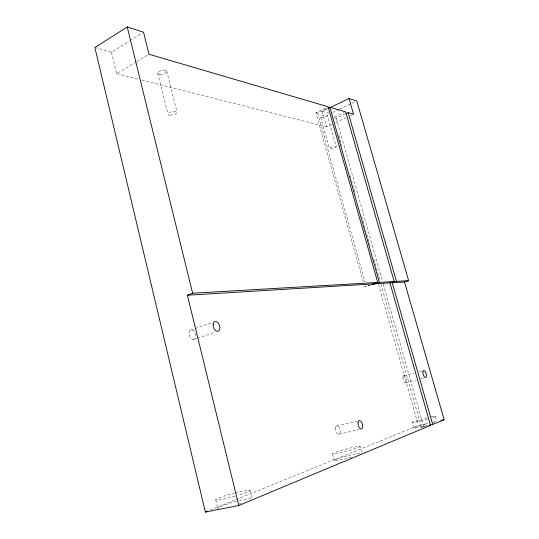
<?xml version="1.0" encoding="UTF-8"?>
<svg xmlns="http://www.w3.org/2000/svg" width="539" height="539" viewBox="0 0 539 539"><rect width="100%" height="100%" fill="white"/><g stroke="black" fill="none" stroke-linecap="round" stroke-linejoin="round"><path stroke-width="0.4" stroke-dasharray="2.69 2.02" d="M94.871 47.553L111.445 52.209L129.266 41.099M129.98 40.654L142.101 33.101M111.445 52.209L116.633 73.735L136.064 62.052M136.778 61.621L149.013 54.271M363.246 282.012L315.881 112.638L326.661 107.45M315.881 112.638L317.666 113.129L326.984 108.649M331.788 124.361L326.54 126.813L322.201 111.378L326.674 109.235M332.502 112.55L338.573 109.666M339.327 109.302L355.262 101.73M334.503 117.199L344.212 112.624M334.382 117.724L336.248 118.236L345.182 114.039M335.541 122.616L346.038 117.711M350.532 115.615L353.53 114.214M380.925 284.208L421.451 427.4L428.161 425.473M210.042 510.15L418.345 425.534L428.822 423.149M190.503 330.124L194.37 328.77M195.145 328.5L212.171 322.538M193.649 339.523A4.992 3.207 71.5 0 0 194.646 331.923A4.992 3.207 71.5 0 0 189.081 332.644A4.992 3.207 71.5 0 0 193.649 339.523L196.769 338.452M197.53 338.196L215.384 332.098M370.475 284.895L364.607 286.876L371.405 285.037M403.751 375.777L414.107 373.028M418.884 371.762L422.071 370.92M405.699 382.69L416.081 379.988M420.878 378.742L424.072 377.913M336.754 425.978L356.778 421.148M338.95 434.212L359.041 429.502M432.851 422.232L436.88 421.316M421.451 427.4L423.721 426.888M116.633 73.735L138.597 79.287M141.851 80.116L326.54 126.813M322.201 111.378L328.622 113.183M435.431 416.223L436.819 421.067M336.248 118.236L382.353 280.859M383.269 284.1L423.634 426.497M338.795 135.35L341.773 145.867M350.242 175.802L355.511 194.404M361.689 216.247L370.165 246.182M373.823 259.131L379.55 279.35M378.519 284.572L418.345 425.534M327.382 115.312A3.517 1.098 -16.5 0 1 322.403 117.67A3.517 1.098 -16.5 0 1 322.214 115.75A3.517 1.098 -16.5 0 1 327.382 115.312L336.221 146.682A3.537 0.97 -16.3 0 1 331.182 148.939A3.537 0.97 -16.3 0 1 331.054 147.228A3.537 0.97 -16.3 0 1 336.221 146.682M427.38 417.718A12.107 0.721 -14.7 0 0 412.119 422.414L413.709 428.047A12.121 0.808 -14.6 0 0 427.676 425.244M320.617 117.185L329.417 148.555M317.666 113.129L364.923 281.917M360.133 446.413A14.317 1.024 -15 0 1 339.462 452.854A14.317 1.024 -15 0 1 339.294 451.062A14.317 1.024 -15 0 1 360.133 446.413L361.75 452.416M332.469 453.771L334.254 460.528M166.679 70.973L176.987 111.957M157.698 72.974L167.939 114.019M249.86 490.146L251.922 498.487A17.848 1.718 -15.8 0 0 237.369 501.048M215.775 500.03L217.803 508.472M413.709 428.06A12.121 0.808 -14.6 0 1 427.562 423.634M433.531 422.3A12.121 0.808 -14.6 0 1 434.825 422.071M241.418 503.332A17.848 1.718 -15.8 0 1 239.249 504.012M218.827 508.641A17.848 1.718 -15.8 0 1 236.648 501.236M351.644 457.072A14.337 1.145 -15 0 1 335.09 460.737A14.337 1.145 -15 0 1 342.204 457.368A14.337 1.145 -15 0 1 360.052 453.083M431.2 416.849A12.107 0.721 -14.7 0 1 432.103 417.725M427.488 419.113A12.107 0.721 -14.7 0 1 412.119 422.414M235.361 492.828A17.821 1.536 -15.7 0 1 249.968 490.207A17.821 1.536 -15.7 0 1 237.894 495.233M234.903 496.123A17.821 1.536 -15.7 0 1 215.701 499.916A17.821 1.536 -15.7 0 1 234.64 493.023M402.943 377.111A3.591 1.59 74.3 0 0 405.274 382.683A3.591 1.59 74.3 0 0 405.941 377.906A3.591 1.59 74.3 0 0 402.943 377.111M159.827 74.274A4.635 1.893 -12.3 0 0 166.794 71.458A4.635 1.893 -12.3 0 0 160.117 70.879A4.635 1.893 -12.3 0 0 159.827 74.274M170.034 115.117A4.676 1.684 -12.7 0 0 177.082 112.388A4.676 1.684 -12.7 0 0 170.418 112.072A4.676 1.684 -12.7 0 0 170.034 115.117M335.588 427.71A4.265 2.203 76.6 0 0 338.371 434.266A4.265 2.203 76.6 0 0 339.563 428.31A4.265 2.203 76.6 0 0 335.588 427.71"/><path stroke-width="0.81" d="M371.944 284.397L377.724 282.449L328.096 106.756L149.013 54.271L143.529 32.212L127.224 26.95L94.871 47.553L205.359 512.05L238.777 505.494L430.533 425.352L389.953 282.894L187.377 295.224L238.777 505.494M327.705 108.305L329.855 107.274L345.708 111.917L394.164 281.493L389.953 282.894M328.911 108.164L349.023 98.509L356.778 101.009L408.636 280.651L404.519 282.012L392.257 282.759L432.689 424.456L429.671 425.136M345.93 113.689L348.16 112.638L353.53 114.214L349.023 98.509M432.689 424.456L444.129 419.672L404.519 282.012M205.359 512.05L207.697 511.1M187.377 295.224L192.618 293.229L377.724 282.449M373.601 284.296L379.368 282.355L394.164 281.493M392.257 282.759L396.455 281.358L408.636 280.651M440.909 420.4L444.129 419.672M429.024 425.695L430.533 425.352M348.16 112.638L396.455 281.358M329.855 107.274L379.368 282.355M127.224 26.95L192.618 293.229M422.899 371.836A3.645 1.543 74 0 0 425.251 377.495A3.645 1.543 74 0 0 425.823 372.671A3.645 1.543 74 0 0 422.899 371.836M213.121 324.262A5.094 3.14 71.4 0 0 217.716 331.303A5.094 3.14 71.4 0 0 218.591 323.595A5.094 3.14 71.4 0 0 213.121 324.262M358.071 422.32A4.339 2.143 76.2 0 0 360.887 428.983A4.339 2.143 76.2 0 0 361.965 422.967A4.339 2.143 76.2 0 0 358.071 422.32"/></g></svg>
